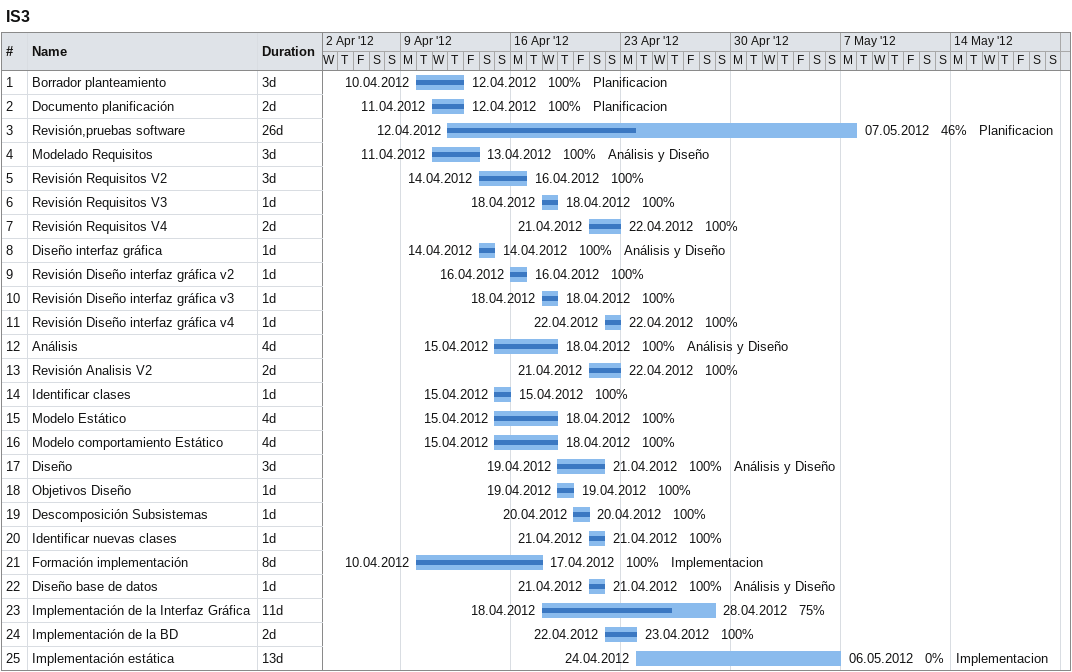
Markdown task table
IS3

| ID | Task | Duration | Start | Finish | Resources | % complete |
|---|---|---|---|---|---|---|
| 1 | Borrador planteamiento | 3d | 2012-04-10 | 2012-04-12 | Planificacion | 100 |
| 2 | Documento planificación | 2d | 2012-04-11 | 2012-04-12 | Planificacion | 100 |
| 3 | Revisión,pruebas software | 26d | 2012-04-12 | 2012-05-07 | Planificacion | 46 |
| 4 | Modelado Requisitos | 3d | 2012-04-11 | 2012-04-13 | Análisis y Diseño | 100 |
| 5 | Revisión Requisitos V2 | 3d | 2012-04-14 | 2012-04-16 |  | 100 |
| 6 | Revisión Requisitos V3 | 1d | 2012-04-18 | 2012-04-18 |  | 100 |
| 7 | Revisión Requisitos V4 | 2d | 2012-04-21 | 2012-04-22 |  | 100 |
| 8 | Diseño interfaz gráfica | 1d | 2012-04-14 | 2012-04-14 | Análisis y Diseño | 100 |
| 9 | Revisión Diseño interfaz gráfica v2 | 1d | 2012-04-16 | 2012-04-16 |  | 100 |
| 10 | Revisión Diseño interfaz gráfica v3 | 1d | 2012-04-18 | 2012-04-18 |  | 100 |
| 11 | Revisión Diseño interfaz gráfica v4 | 1d | 2012-04-22 | 2012-04-22 |  | 100 |
| 12 | Análisis | 4d | 2012-04-15 | 2012-04-18 | Análisis y Diseño | 100 |
| 13 | Revisión Analisis V2 | 2d | 2012-04-21 | 2012-04-22 |  | 100 |
| 14 | Identificar clases | 1d | 2012-04-15 | 2012-04-15 |  | 100 |
| 15 | Modelo Estático | 4d | 2012-04-15 | 2012-04-18 |  | 100 |
| 16 | Modelo comportamiento Estático | 4d | 2012-04-15 | 2012-04-18 |  | 100 |
| 17 | Diseño | 3d | 2012-04-19 | 2012-04-21 | Análisis y Diseño | 100 |
| 18 | Objetivos Diseño | 1d | 2012-04-19 | 2012-04-19 |  | 100 |
| 19 | Descomposición Subsistemas | 1d | 2012-04-20 | 2012-04-20 |  | 100 |
| 20 | Identificar nuevas clases | 1d | 2012-04-21 | 2012-04-21 |  | 100 |
| 21 | Formación implementación | 8d | 2012-04-10 | 2012-04-17 | Implementacion | 100 |
| 22 | Diseño base de datos | 1d | 2012-04-21 | 2012-04-21 | Análisis y Diseño | 100 |
| 23 | Implementación de la Interfaz Gráfica | 11d | 2012-04-18 | 2012-04-28 |  | 75 |
| 24 | Implementación de la BD | 2d | 2012-04-22 | 2012-04-23 |  | 100 |
| 25 | Implementación estática | 13d | 2012-04-24 | 2012-05-06 | Implementacion | 0 |
